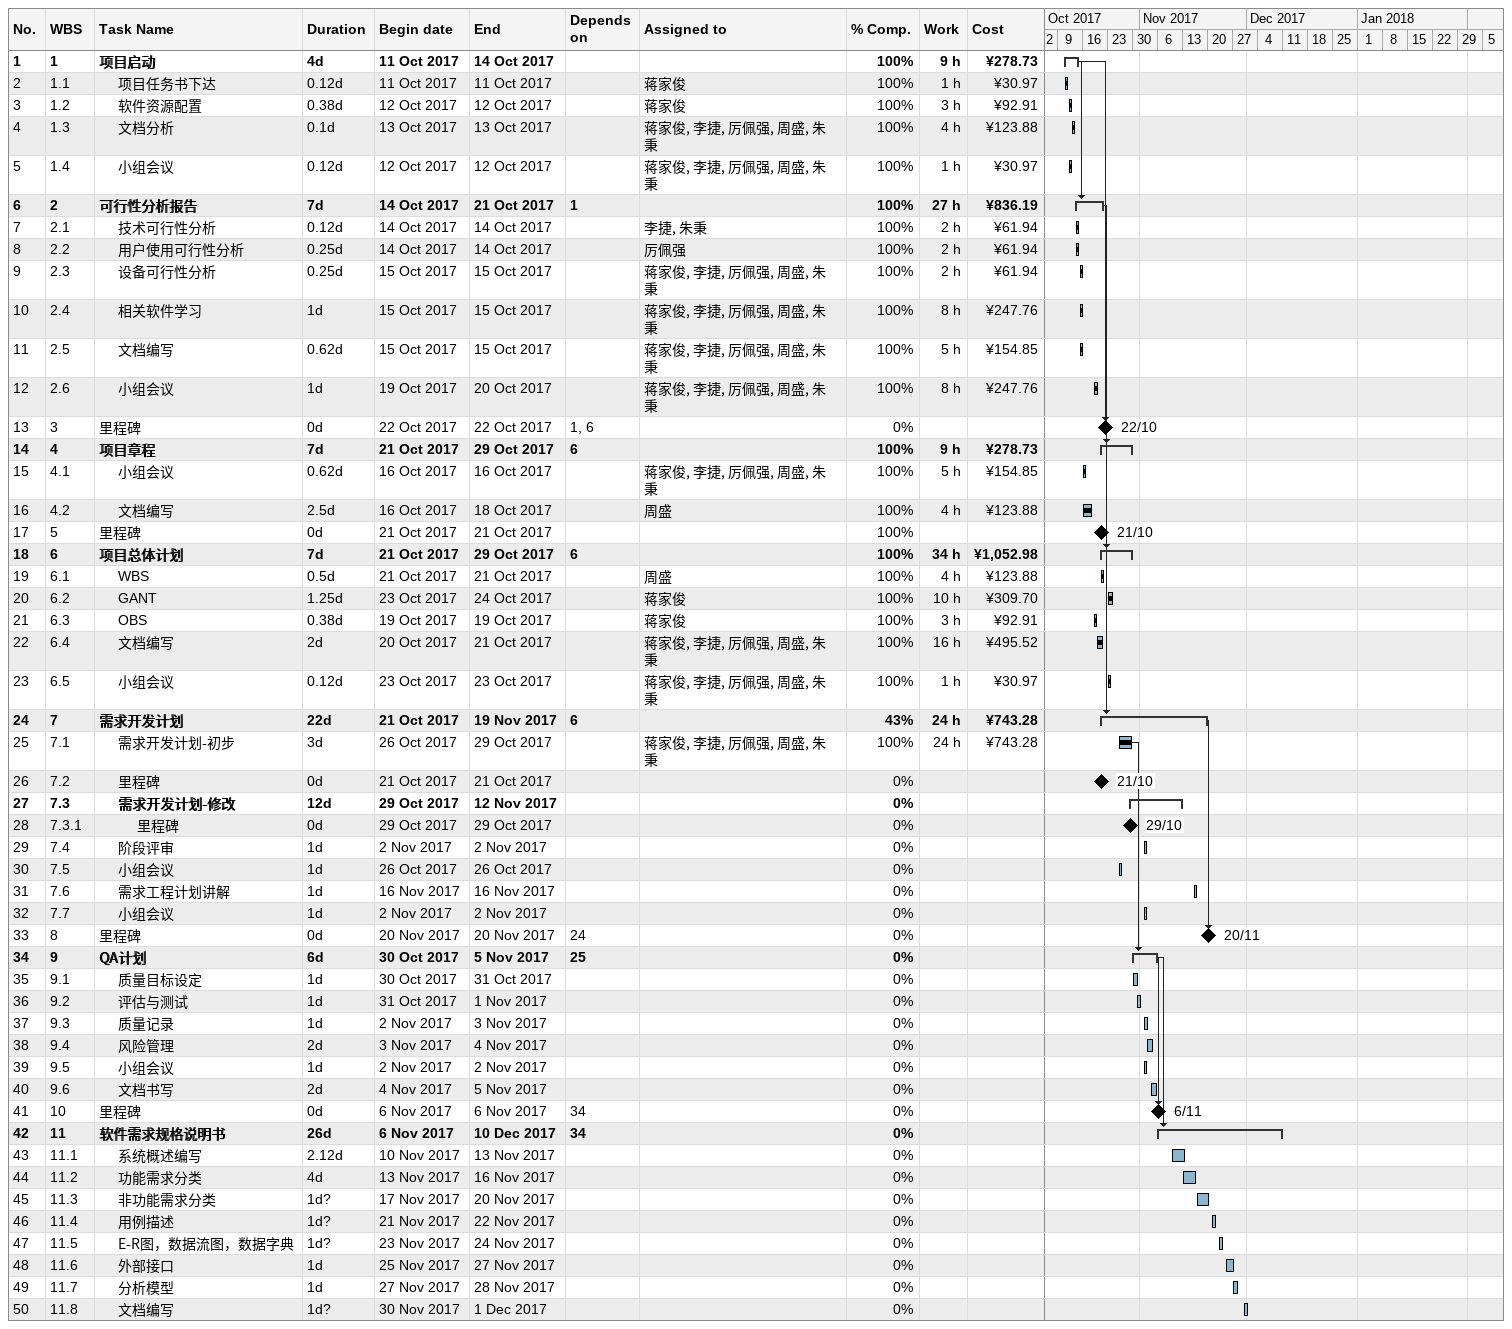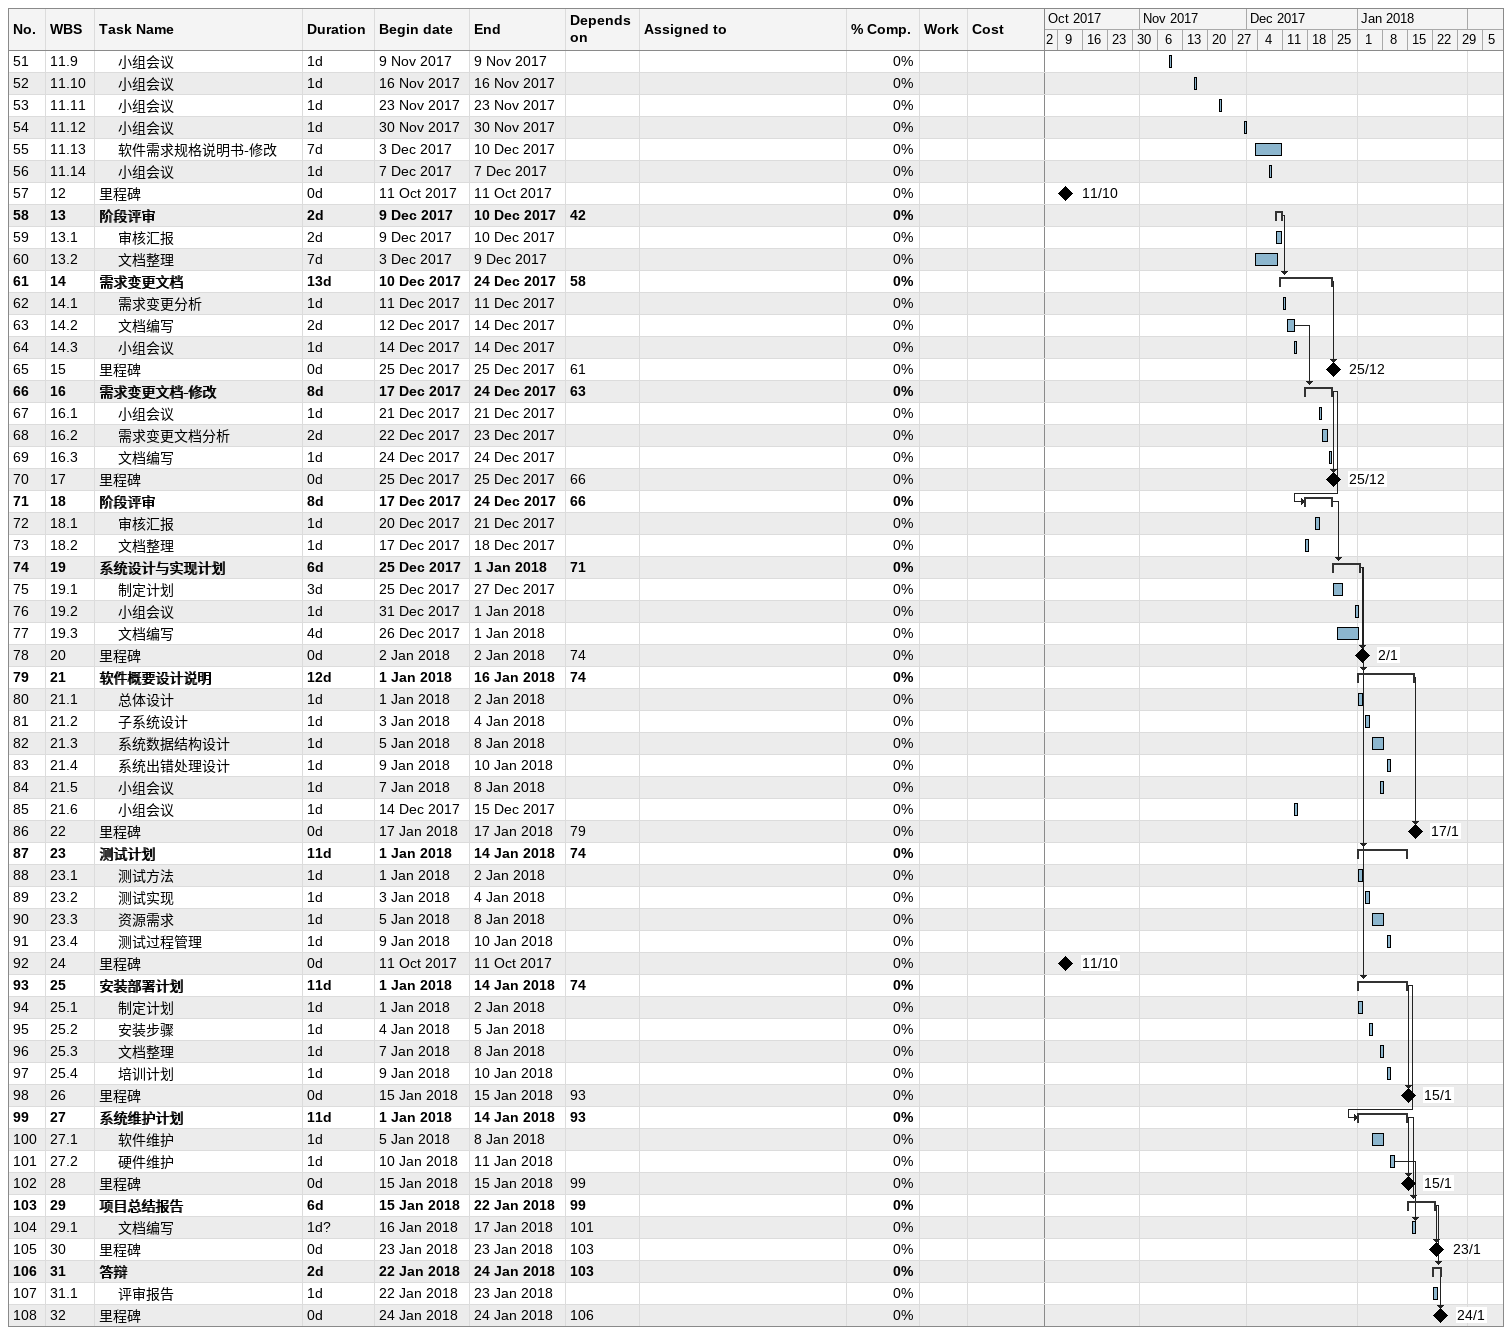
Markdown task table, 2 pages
| ID | WBS | Task | Duration | Start | Finish | Predecessors | Resources | % complete | Work (h) | Cost (¥) |
|---|---|---|---|---|---|---|---|---|---|---|
| 1 | 1 | **项目启动** | 4d | 2017-10-11 | 2017-10-14 |  |  | 100 | 9 | 278.73 |
| 2 | 1.1 | 项目任务书下达 | 0.12d | 2017-10-11 | 2017-10-11 |  | 蒋家俊 | 100 | 1 | 30.97 |
| 3 | 1.2 | 软件资源配置 | 0.38d | 2017-10-12 | 2017-10-12 |  | 蒋家俊 | 100 | 3 | 92.91 |
| 4 | 1.3 | 文档分析 | 0.1d | 2017-10-13 | 2017-10-13 |  | 蒋家俊, 李捷, 厉佩强, 周盛, 朱秉 | 100 | 4 | 123.88 |
| 5 | 1.4 | 小组会议 | 0.12d | 2017-10-12 | 2017-10-12 |  | 蒋家俊, 李捷, 厉佩强, 周盛, 朱秉 | 100 | 1 | 30.97 |
| 6 | 2 | **可行性分析报告** | 7d | 2017-10-14 | 2017-10-21 | 1 |  | 100 | 27 | 836.19 |
| 7 | 2.1 | 技术可行性分析 | 0.12d | 2017-10-14 | 2017-10-14 |  | 李捷, 朱秉 | 100 | 2 | 61.94 |
| 8 | 2.2 | 用户使用可行性分析 | 0.25d | 2017-10-14 | 2017-10-14 |  | 厉佩强 | 100 | 2 | 61.94 |
| 9 | 2.3 | 设备可行性分析 | 0.25d | 2017-10-15 | 2017-10-15 |  | 蒋家俊, 李捷, 厉佩强, 周盛, 朱秉 | 100 | 2 | 61.94 |
| 10 | 2.4 | 相关软件学习 | 1d | 2017-10-15 | 2017-10-15 |  | 蒋家俊, 李捷, 厉佩强, 周盛, 朱秉 | 100 | 8 | 247.76 |
| 11 | 2.5 | 文档编写 | 0.62d | 2017-10-15 | 2017-10-15 |  | 蒋家俊, 李捷, 厉佩强, 周盛, 朱秉 | 100 | 5 | 154.85 |
| 12 | 2.6 | 小组会议 | 1d | 2017-10-19 | 2017-10-20 |  | 蒋家俊, 李捷, 厉佩强, 周盛, 朱秉 | 100 | 8 | 247.76 |
| 13 | 3 | 里程碑 | 0d | 2017-10-22 | 2017-10-22 | 1, 6 |  | 0 |  |  |
| 14 | 4 | **项目章程** | 7d | 2017-10-21 | 2017-10-29 | 6 |  | 100 | 9 | 278.73 |
| 15 | 4.1 | 小组会议 | 0.62d | 2017-10-16 | 2017-10-16 |  | 蒋家俊, 李捷, 厉佩强, 周盛, 朱秉 | 100 | 5 | 154.85 |
| 16 | 4.2 | 文档编写 | 2.5d | 2017-10-16 | 2017-10-18 |  | 周盛 | 100 | 4 | 123.88 |
| 17 | 5 | 里程碑 | 0d | 2017-10-21 | 2017-10-21 |  |  | 100 |  |  |
| 18 | 6 | **项目总体计划** | 7d | 2017-10-21 | 2017-10-29 | 6 |  | 100 | 34 | 1052.98 |
| 19 | 6.1 | WBS | 0.5d | 2017-10-21 | 2017-10-21 |  | 周盛 | 100 | 4 | 123.88 |
| 20 | 6.2 | GANT | 1.25d | 2017-10-23 | 2017-10-24 |  | 蒋家俊 | 100 | 10 | 309.70 |
| 21 | 6.3 | OBS | 0.38d | 2017-10-19 | 2017-10-19 |  | 蒋家俊 | 100 | 3 | 92.91 |
| 22 | 6.4 | 文档编写 | 2d | 2017-10-20 | 2017-10-21 |  | 蒋家俊, 李捷, 厉佩强, 周盛, 朱秉 | 100 | 16 | 495.52 |
| 23 | 6.5 | 小组会议 | 0.12d | 2017-10-23 | 2017-10-23 |  | 蒋家俊, 李捷, 厉佩强, 周盛, 朱秉 | 100 | 1 | 30.97 |
| 24 | 7 | **需求开发计划** | 22d | 2017-10-21 | 2017-11-19 | 6 |  | 43 | 24 | 743.28 |
| 25 | 7.1 | 需求开发计划-初步 | 3d | 2017-10-26 | 2017-10-29 |  | 蒋家俊, 李捷, 厉佩强, 周盛, 朱秉 | 100 | 24 | 743.28 |
| 26 | 7.2 | 里程碑 | 0d | 2017-10-21 | 2017-10-21 |  |  | 0 |  |  |
| 27 | 7.3 | **需求开发计划-修改** | 12d | 2017-10-29 | 2017-11-12 |  |  | 0 |  |  |
| 28 | 7.3.1 | 里程碑 | 0d | 2017-10-29 | 2017-10-29 |  |  | 0 |  |  |
| 29 | 7.4 | 阶段评审 | 1d | 2017-11-02 | 2017-11-02 |  |  | 0 |  |  |
| 30 | 7.5 | 小组会议 | 1d | 2017-10-26 | 2017-10-26 |  |  | 0 |  |  |
| 31 | 7.6 | 需求工程计划讲解 | 1d | 2017-11-16 | 2017-11-16 |  |  | 0 |  |  |
| 32 | 7.7 | 小组会议 | 1d | 2017-11-02 | 2017-11-02 |  |  | 0 |  |  |
| 33 | 8 | 里程碑 | 0d | 2017-11-20 | 2017-11-20 | 24 |  | 0 |  |  |
| 34 | 9 | **QA计划** | 6d | 2017-10-30 | 2017-11-05 | 25 |  | 0 |  |  |
| 35 | 9.1 | 质量目标设定 | 1d | 2017-10-30 | 2017-10-31 |  |  | 0 |  |  |
| 36 | 9.2 | 评估与测试 | 1d | 2017-10-31 | 2017-11-01 |  |  | 0 |  |  |
| 37 | 9.3 | 质量记录 | 1d | 2017-11-02 | 2017-11-03 |  |  | 0 |  |  |
| 38 | 9.4 | 风险管理 | 2d | 2017-11-03 | 2017-11-04 |  |  | 0 |  |  |
| 39 | 9.5 | 小组会议 | 1d | 2017-11-02 | 2017-11-02 |  |  | 0 |  |  |
| 40 | 9.6 | 文档书写 | 2d | 2017-11-04 | 2017-11-05 |  |  | 0 |  |  |
| 41 | 10 | 里程碑 | 0d | 2017-11-06 | 2017-11-06 | 34 |  | 0 |  |  |
| 42 | 11 | **软件需求规格说明书** | 26d | 2017-11-06 | 2017-12-10 | 34 |  | 0 |  |  |
| 43 | 11.1 | 系统概述编写 | 2.12d | 2017-11-10 | 2017-11-13 |  |  | 0 |  |  |
| 44 | 11.2 | 功能需求分类 | 4d | 2017-11-13 | 2017-11-16 |  |  | 0 |  |  |
| 45 | 11.3 | 非功能需求分类 | 1d? | 2017-11-17 | 2017-11-20 |  |  | 0 |  |  |
| 46 | 11.4 | 用例描述 | 1d? | 2017-11-21 | 2017-11-22 |  |  | 0 |  |  |
| 47 | 11.5 | E-R图，数据流图，数据字典 | 1d? | 2017-11-23 | 2017-11-24 |  |  | 0 |  |  |
| 48 | 11.6 | 外部接口 | 1d | 2017-11-25 | 2017-11-27 |  |  | 0 |  |  |
| 49 | 11.7 | 分析模型 | 1d | 2017-11-27 | 2017-11-28 |  |  | 0 |  |  |
| 50 | 11.8 | 文档编写 | 1d? | 2017-11-30 | 2017-12-01 |  |  | 0 |  |  |
| 51 | 11.9 | 小组会议 | 1d | 2017-11-09 | 2017-11-09 |  |  | 0 |  |  |
| 52 | 11.10 | 小组会议 | 1d | 2017-11-16 | 2017-11-16 |  |  | 0 |  |  |
| 53 | 11.11 | 小组会议 | 1d | 2017-11-23 | 2017-11-23 |  |  | 0 |  |  |
| 54 | 11.12 | 小组会议 | 1d | 2017-11-30 | 2017-11-30 |  |  | 0 |  |  |
| 55 | 11.13 | 软件需求规格说明书-修改 | 7d | 2017-12-03 | 2017-12-10 |  |  | 0 |  |  |
| 56 | 11.14 | 小组会议 | 1d | 2017-12-07 | 2017-12-07 |  |  | 0 |  |  |
| 57 | 12 | 里程碑 | 0d | 2017-10-11 | 2017-10-11 |  |  | 0 |  |  |
| 58 | 13 | **阶段评审** | 2d | 2017-12-09 | 2017-12-10 | 42 |  | 0 |  |  |
| 59 | 13.1 | 审核汇报 | 2d | 2017-12-09 | 2017-12-10 |  |  | 0 |  |  |
| 60 | 13.2 | 文档整理 | 7d | 2017-12-03 | 2017-12-09 |  |  | 0 |  |  |
| 61 | 14 | **需求变更文档** | 13d | 2017-12-10 | 2017-12-24 | 58 |  | 0 |  |  |
| 62 | 14.1 | 需求变更分析 | 1d | 2017-12-11 | 2017-12-11 |  |  | 0 |  |  |
| 63 | 14.2 | 文档编写 | 2d | 2017-12-12 | 2017-12-14 |  |  | 0 |  |  |
| 64 | 14.3 | 小组会议 | 1d | 2017-12-14 | 2017-12-14 |  |  | 0 |  |  |
| 65 | 15 | 里程碑 | 0d | 2017-12-25 | 2017-12-25 | 61 |  | 0 |  |  |
| 66 | 16 | **需求变更文档-修改** | 8d | 2017-12-17 | 2017-12-24 | 63 |  | 0 |  |  |
| 67 | 16.1 | 小组会议 | 1d | 2017-12-21 | 2017-12-21 |  |  | 0 |  |  |
| 68 | 16.2 | 需求变更文档分析 | 2d | 2017-12-22 | 2017-12-23 |  |  | 0 |  |  |
| 69 | 16.3 | 文档编写 | 1d | 2017-12-24 | 2017-12-24 |  |  | 0 |  |  |
| 70 | 17 | 里程碑 | 0d | 2017-12-25 | 2017-12-25 | 66 |  | 0 |  |  |
| 71 | 18 | **阶段评审** | 8d | 2017-12-17 | 2017-12-24 | 66 |  | 0 |  |  |
| 72 | 18.1 | 审核汇报 | 1d | 2017-12-20 | 2017-12-21 |  |  | 0 |  |  |
| 73 | 18.2 | 文档整理 | 1d | 2017-12-17 | 2017-12-18 |  |  | 0 |  |  |
| 74 | 19 | **系统设计与实现计划** | 6d | 2017-12-25 | 2018-01-01 | 71 |  | 0 |  |  |
| 75 | 19.1 | 制定计划 | 3d | 2017-12-25 | 2017-12-27 |  |  | 0 |  |  |
| 76 | 19.2 | 小组会议 | 1d | 2017-12-31 | 2018-01-01 |  |  | 0 |  |  |
| 77 | 19.3 | 文档编写 | 4d | 2017-12-26 | 2018-01-01 |  |  | 0 |  |  |
| 78 | 20 | 里程碑 | 0d | 2018-01-02 | 2018-01-02 | 74 |  | 0 |  |  |
| 79 | 21 | **软件概要设计说明** | 12d | 2018-01-01 | 2018-01-16 | 74 |  | 0 |  |  |
| 80 | 21.1 | 总体设计 | 1d | 2018-01-01 | 2018-01-02 |  |  | 0 |  |  |
| 81 | 21.2 | 子系统设计 | 1d | 2018-01-03 | 2018-01-04 |  |  | 0 |  |  |
| 82 | 21.3 | 系统数据结构设计 | 1d | 2018-01-05 | 2018-01-08 |  |  | 0 |  |  |
| 83 | 21.4 | 系统出错处理设计 | 1d | 2018-01-09 | 2018-01-10 |  |  | 0 |  |  |
| 84 | 21.5 | 小组会议 | 1d | 2018-01-07 | 2018-01-08 |  |  | 0 |  |  |
| 85 | 21.6 | 小组会议 | 1d | 2017-12-14 | 2017-12-15 |  |  | 0 |  |  |
| 86 | 22 | 里程碑 | 0d | 2018-01-17 | 2018-01-17 | 79 |  | 0 |  |  |
| 87 | 23 | **测试计划** | 11d | 2018-01-01 | 2018-01-14 | 74 |  | 0 |  |  |
| 88 | 23.1 | 测试方法 | 1d | 2018-01-01 | 2018-01-02 |  |  | 0 |  |  |
| 89 | 23.2 | 测试实现 | 1d | 2018-01-03 | 2018-01-04 |  |  | 0 |  |  |
| 90 | 23.3 | 资源需求 | 1d | 2018-01-05 | 2018-01-08 |  |  | 0 |  |  |
| 91 | 23.4 | 测试过程管理 | 1d | 2018-01-09 | 2018-01-10 |  |  | 0 |  |  |
| 92 | 24 | 里程碑 | 0d | 2017-10-11 | 2017-10-11 |  |  | 0 |  |  |
| 93 | 25 | **安装部署计划** | 11d | 2018-01-01 | 2018-01-14 | 74 |  | 0 |  |  |
| 94 | 25.1 | 制定计划 | 1d | 2018-01-01 | 2018-01-02 |  |  | 0 |  |  |
| 95 | 25.2 | 安装步骤 | 1d | 2018-01-04 | 2018-01-05 |  |  | 0 |  |  |
| 96 | 25.3 | 文档整理 | 1d | 2018-01-07 | 2018-01-08 |  |  | 0 |  |  |
| 97 | 25.4 | 培训计划 | 1d | 2018-01-09 | 2018-01-10 |  |  | 0 |  |  |
| 98 | 26 | 里程碑 | 0d | 2018-01-15 | 2018-01-15 | 93 |  | 0 |  |  |
| 99 | 27 | **系统维护计划** | 11d | 2018-01-01 | 2018-01-14 | 93 |  | 0 |  |  |
| 100 | 27.1 | 软件维护 | 1d | 2018-01-05 | 2018-01-08 |  |  | 0 |  |  |
| 101 | 27.2 | 硬件维护 | 1d | 2018-01-10 | 2018-01-11 |  |  | 0 |  |  |
| 102 | 28 | 里程碑 | 0d | 2018-01-15 | 2018-01-15 | 99 |  | 0 |  |  |
| 103 | 29 | **项目总结报告** | 6d | 2018-01-15 | 2018-01-22 | 99 |  | 0 |  |  |
| 104 | 29.1 | 文档编写 | 1d? | 2018-01-16 | 2018-01-17 | 101 |  | 0 |  |  |
| 105 | 30 | 里程碑 | 0d | 2018-01-23 | 2018-01-23 | 103 |  | 0 |  |  |
| 106 | 31 | **答辩** | 2d | 2018-01-22 | 2018-01-24 | 103 |  | 0 |  |  |
| 107 | 31.1 | 评审报告 | 1d | 2018-01-22 | 2018-01-23 |  |  | 0 |  |  |
| 108 | 32 | 里程碑 | 0d | 2018-01-24 | 2018-01-24 | 106 |  | 0 |  |  |
